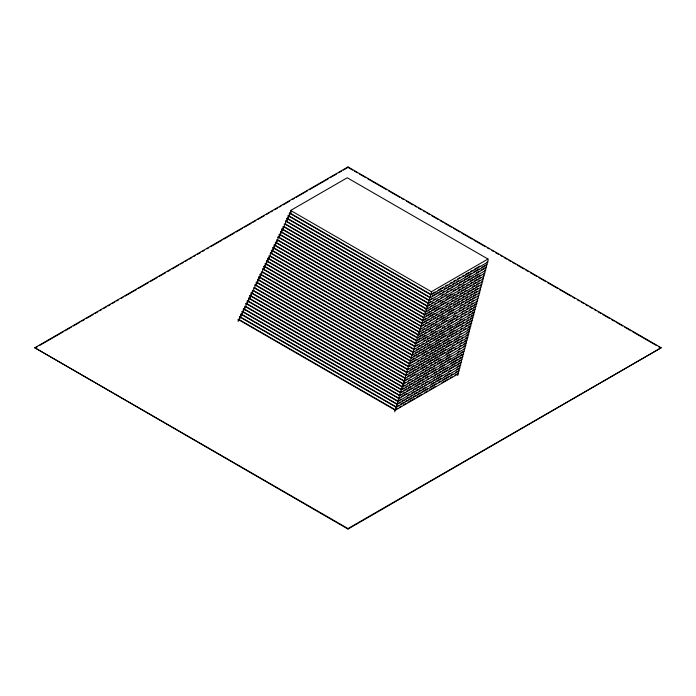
<?xml version="1.0" encoding="UTF-8"?>
<svg xmlns="http://www.w3.org/2000/svg" width="696" height="696" viewBox="0 0 696 696"><rect width="100%" height="100%" fill="white"/><g stroke="black" fill="none" stroke-linecap="round" stroke-linejoin="round"><path stroke-width="1.04" d="M34.8 347.756L348 166.927L661.2 347.756L348 529.073L34.8 347.756L348 528.577L661.2 347.756M35.74 347.704L37.619 346.617M39.507 345.529L63.014 331.957M64.893 330.87L71.479 327.068M73.358 325.98L79.944 322.178M81.823 321.1L84.651 319.464M86.53 318.376L93.116 314.583M94.995 313.496L97.814 311.86M99.693 310.781L101.581 309.694M103.46 308.606L106.279 306.98M108.158 305.892L110.046 304.805M111.925 303.717L114.744 302.09M116.624 301.003L118.511 299.915M121.33 298.288L123.209 297.201M125.089 296.113L136.381 289.597M138.26 288.518L148.605 282.541M150.484 281.454L157.07 277.652M158.949 276.564L165.535 272.771M167.414 271.684L170.242 270.048M172.121 268.969L178.707 265.167M180.586 264.08L183.405 262.453M185.284 261.365L187.172 260.278M189.051 259.19L191.87 257.564M193.749 256.476L195.628 255.389M197.516 254.301L200.335 252.674M202.214 251.587L204.093 250.499M206.921 248.872L208.8 247.785M210.679 246.706L221.972 240.19M223.851 239.102L234.195 233.125M236.075 232.038L242.66 228.236M244.54 227.157L251.125 223.355M253.005 222.268L255.823 220.641M257.711 219.553L264.289 215.751M266.176 214.664L268.995 213.037M270.875 211.949L272.754 210.862M274.642 209.774L277.46 208.148M279.34 207.06L281.219 205.972M283.107 204.894L289.684 201.092M292.511 199.456L294.391 198.377M296.27 197.29L307.554 190.774M309.442 189.686L328.251 178.829M330.13 177.741L336.716 173.939M338.595 172.852L341.414 171.225M343.293 170.137L348 167.423L352.707 170.137M290.632 210.462L347.243 177.776L487.992 259.043L487.992 261.992L431.389 294.669L290.632 213.411L290.632 210.462L431.389 291.72L487.992 259.043M487.243 261.827L487.243 264.776L430.493 297.549L289.371 216.073L289.371 213.124L291.233 212.045M481.832 267.316L486.495 264.619L486.495 267.569L429.589 300.42L288.1 218.735L288.1 215.786L289.971 214.707M481.067 270.109L485.747 267.412L485.747 270.361L428.692 303.299L286.839 221.398L286.839 218.448L288.709 217.369M484.999 270.196L484.999 273.145L427.796 306.17L285.569 224.06L285.569 221.111L287.448 220.023M482.754 278.574L482.754 281.523L425.108 314.801L281.767 232.046L281.767 229.097L283.629 228.018M482.006 281.358L482.006 284.307L424.212 317.68L280.497 234.709L280.497 231.759L282.358 230.68M481.267 284.151L481.267 287.1L423.316 320.56L279.226 237.371L279.226 234.421L281.097 233.343M480.518 286.943L480.518 289.893L422.42 323.431L277.956 240.033L277.956 237.084L279.827 235.996M479.031 292.529L479.031 295.478L420.628 329.191L275.416 245.349L275.416 242.399L277.269 241.329M478.291 295.313L478.291 298.262L419.731 332.07L274.137 248.011L274.137 245.062L275.999 243.992M477.552 298.106L477.552 301.055L418.844 334.95L272.867 250.673L272.867 247.724L274.729 246.645M476.812 300.898L476.812 303.848L417.948 337.83L271.588 253.335L271.588 250.386L273.458 249.307M474.193 304.778L476.064 303.691L476.064 306.64L417.052 340.709L270.318 255.998L270.318 253.048L272.188 251.961M472.706 310.364L474.585 309.276L474.585 312.226L415.268 346.478L267.76 261.313L267.76 258.364L269.648 257.276M471.992 313.139L473.854 312.069L473.854 315.018L414.372 349.357L266.49 263.975L266.49 261.026L268.343 259.956M471.253 315.94L473.115 314.862L473.115 317.811L413.485 352.237L265.211 266.638L265.211 263.688L267.073 262.61M470.505 318.733L472.375 317.654L472.375 320.604L412.589 355.125L263.932 269.291L263.932 266.342L265.802 265.263M469.765 321.526L471.644 320.447L471.644 323.396L411.701 358.005L262.653 271.953L262.653 269.004L264.524 267.925M468.286 327.12L470.174 326.032L470.174 328.982L409.918 363.773L260.095 277.269L260.095 274.32L261.974 273.232M467.582 329.904L469.435 328.825L469.435 331.775L409.022 366.653L258.808 279.931L258.808 276.982L260.669 275.912M466.842 332.697L468.704 331.627L468.704 334.567L408.134 369.541L257.529 282.593L257.529 279.644L259.39 278.565M466.103 335.498L467.973 334.419L467.973 337.369L407.247 372.43L256.241 285.247L256.241 282.298L258.112 281.219M465.363 338.291L467.242 337.212L467.242 340.161L406.351 375.309L254.962 287.909L254.962 284.96L256.833 283.872M463.188 346.669L465.05 345.59L465.05 348.539L403.68 383.975L251.108 295.878L251.108 292.929L252.97 291.859M464.319 348.392L464.319 351.341L402.793 386.854L249.82 298.54L249.82 295.591L251.682 294.512M463.588 351.184L463.588 354.134L401.905 389.743L248.533 301.194L248.533 298.245L250.403 297.166M462.866 353.977L462.866 356.926L401.018 392.631L247.245 303.856L247.245 300.907L249.116 299.819M462.135 356.778L462.135 359.728L400.13 395.519L245.958 306.51L245.958 303.56L247.837 302.473M460.682 362.364L460.682 365.313L398.356 401.296L243.374 311.825L243.374 308.876L245.236 307.797M459.96 365.165L459.96 368.114L397.468 404.193L242.086 314.479L242.086 311.53L243.948 310.451M459.238 367.958L459.238 370.907L396.581 407.082L240.799 317.141L240.799 314.192L242.669 313.104M458.516 370.75L458.516 373.7L395.693 409.97L239.502 319.795L239.502 316.845L241.381 315.758M238.206 321.465L238.206 319.499L240.094 318.411M289.371 213.124L430.493 294.599L435.139 291.911M437.932 290.302L443.517 287.074M445.379 286.004L447.241 284.925M450.025 283.315L451.887 282.245M453.748 281.167L455.61 280.096M457.472 279.018L460.265 277.408M462.127 276.329L463.988 275.259M465.842 274.18L468.634 272.571M470.496 271.501L472.358 270.422M474.22 269.352L479.805 266.124M432.39 295.852L437.984 292.625M439.855 291.546L441.716 290.467M444.518 288.857L446.38 287.779M448.25 286.7L450.112 285.621M452.913 284.012L454.775 282.933M456.646 281.854L458.507 280.775M465.041 277.008L471.566 273.232M473.437 272.162L479.031 268.926M286.839 218.448L428.692 300.35L432.433 298.184M438.985 294.408L440.855 293.329M442.726 292.25L444.596 291.172M447.397 289.545L449.268 288.466M451.138 287.387L453.949 285.769M455.819 284.69L457.69 283.611M459.56 282.532L462.362 280.906M464.232 279.827L466.103 278.748M467.973 277.669L470.783 276.051M476.395 272.806L479.196 271.188M285.569 221.111L427.796 303.221L430.606 301.603M433.425 299.976L435.296 298.889M441.864 295.104L443.735 294.017M446.554 292.398L448.424 291.311M450.303 290.232L452.174 289.144M458.742 285.36L460.613 284.272M463.432 282.654L465.302 281.567M467.181 280.488L469.991 278.861M471.871 277.782L473.741 276.695M475.62 275.616L478.43 273.989M484.251 272.989L484.251 275.938L426.9 309.05L284.307 226.722L284.307 223.773L426.9 306.101L429.719 304.474M431.598 303.386L433.478 302.299M436.305 300.672L438.184 299.584M441.003 297.958L442.882 296.87M444.761 295.783L446.641 294.704M453.227 290.902L456.045 289.275M457.925 288.188L459.804 287.1M461.683 286.012L464.51 284.386M470.148 281.132L472.967 279.505M474.846 278.417L480.492 275.164M483.502 275.781L483.502 278.731L426.004 311.921L283.037 229.384L283.037 226.435L426.004 308.972L427.857 307.902M430.641 306.301L432.494 305.231M434.348 304.161L436.209 303.082M438.062 302.012L440.838 300.411M446.406 297.201L451.974 293.982M458.464 290.232L460.317 289.162M462.17 288.092L464.023 287.022M466.807 285.421L468.66 284.342M470.522 283.272L472.375 282.202M474.228 281.132L477.012 279.531M478.865 278.461L480.718 277.382M281.767 229.097L425.108 311.851L426.97 310.781M428.823 309.703L430.685 308.632M432.547 307.562L435.339 305.944M440.916 302.725L443.7 301.116M445.562 300.046L451.138 296.818M453 295.748L454.862 294.678M457.655 293.068L459.508 291.989M461.37 290.919L463.232 289.84M465.093 288.77L467.877 287.161M469.739 286.082L471.601 285.012M473.454 283.942L476.247 282.324M478.108 281.254L479.97 280.183M280.497 231.759L424.212 314.731L426.074 313.652M427.944 312.574L429.806 311.504M431.668 310.425L438.193 306.658M440.063 305.579L445.649 302.351M452.183 298.584L454.044 297.505M455.906 296.435L457.768 295.356M460.569 293.738L462.431 292.659M464.302 291.589L466.163 290.51M472.688 286.743L474.55 285.665M476.412 284.594L479.213 282.976M426.117 315.993L431.729 312.748M434.53 311.129L440.142 307.893M446.684 304.117L448.555 303.038M451.356 301.42L453.227 300.341M455.097 299.263L456.967 298.184M459.769 296.566L461.639 295.487M463.51 294.408L465.372 293.329M467.242 292.242L470.052 290.624M471.914 289.545L473.785 288.466M475.655 287.387L478.457 285.769M277.956 237.084L422.42 320.491L426.17 318.324M428.98 316.697L434.6 313.452M441.16 309.668L443.039 308.58M445.849 306.962L447.719 305.875M449.599 304.796L451.469 303.717M454.279 302.09L456.158 301.011M458.029 299.924L459.908 298.845M462.718 297.218L464.589 296.139M466.468 295.06L469.278 293.434M471.148 292.355L473.019 291.267M474.898 290.189L477.708 288.562M479.779 289.736L479.779 292.685L421.524 326.311L276.686 242.695L276.686 239.746L421.524 323.362L429.04 319.029M431.859 317.402L433.738 316.315M435.618 315.227L437.497 314.14M440.316 312.513L442.195 311.434M444.074 310.346L445.953 309.259M448.772 307.632L450.651 306.553M453.47 304.926L455.349 303.839M457.228 302.751L459.108 301.664M461.927 300.037L463.806 298.958M465.685 297.871L467.564 296.783M470.383 295.156L472.262 294.077M474.141 292.99L476.96 291.363M275.416 242.399L420.628 326.241L423.412 324.64M425.265 323.57L427.118 322.5M429.902 320.891L431.755 319.821M433.608 318.751L435.461 317.68M437.314 316.61L440.098 315.001M441.951 313.931L443.804 312.861M445.657 311.791L451.225 308.58M454.001 306.98L459.569 303.769M461.422 302.69L463.275 301.62M466.05 300.019L467.912 298.949M469.765 297.879L471.618 296.809M473.471 295.739L476.255 294.13M274.137 245.062L419.731 329.121L421.593 328.051M424.386 326.441L426.239 325.371M428.101 324.293L429.963 323.222M436.462 319.464L438.323 318.394M440.185 317.315L442.969 315.706M448.546 312.487L454.123 309.268M460.63 305.509L462.492 304.439M465.276 302.83L467.138 301.76M469 300.681L470.853 299.611M472.715 298.54L475.498 296.931M272.867 247.724L418.844 332.001L420.706 330.931M422.568 329.852L424.43 328.773M427.231 327.163L429.093 326.085M430.954 325.006L433.747 323.396M435.618 322.318L437.48 321.239M439.341 320.169L444.935 316.941M447.728 315.323L453.322 312.095M459.847 308.328L461.709 307.258M463.571 306.179L465.433 305.1M468.234 303.491L470.096 302.412M471.958 301.333L473.819 300.263M271.588 250.386L417.948 334.88L419.819 333.802M421.68 332.723L423.551 331.644M425.421 330.565L428.223 328.947M430.093 327.868L431.964 326.789M433.834 325.711L436.636 324.092M442.238 320.856L447.841 317.62M454.384 313.844L456.254 312.765M459.055 311.147L460.926 310.068M462.797 308.989L464.658 307.91M467.468 306.292L469.33 305.213M471.201 304.135L473.071 303.056M419.862 336.142L422.672 334.515M424.551 333.436L426.422 332.357M428.292 331.27L431.102 329.652M436.723 326.407L439.533 324.788M441.412 323.701L447.032 320.456M453.583 316.671L455.462 315.592M462.013 311.808L463.893 310.72M466.703 309.102L468.573 308.015M470.444 306.936L472.323 305.857M418.975 339.022L420.854 337.934M422.733 336.847L425.552 335.22M431.189 331.966L433.069 330.887M435.879 329.26L441.516 326.006M448.093 322.213L454.662 318.411M456.541 317.332L458.42 316.245M461.239 314.618L463.118 313.531M464.998 312.452L466.877 311.364M469.696 309.737L471.575 308.65M473.445 307.571L475.325 306.484L475.325 309.433L416.165 343.598L269.039 258.651L269.039 255.71L416.165 340.649L416.165 343.598M267.76 258.364L415.268 343.528L419.975 340.805M421.854 339.718L427.509 336.455M430.337 334.828L435.983 331.566M442.578 327.764L444.457 326.676M447.284 325.041L449.164 323.953M451.052 322.866L452.931 321.778M455.758 320.151L457.637 319.064M460.465 317.428L462.344 316.341M464.232 315.253L466.111 314.166M468.939 312.539L470.827 311.451M266.49 261.026L414.372 346.408L417.165 344.798M423.664 341.04L425.526 339.97M427.387 338.9L429.241 337.821M432.033 336.212L433.886 335.141M435.748 334.071L437.61 332.993M439.463 331.922L442.256 330.313M444.109 329.243L445.971 328.164M447.832 327.094L450.617 325.484M459.908 320.116L461.77 319.046M468.277 315.288L470.131 314.218M265.211 263.688L413.485 349.288L415.347 348.217M418.139 346.599L420.001 345.52M421.872 344.45L423.733 343.372M426.526 341.762L428.388 340.683M430.25 339.605L433.051 337.995M434.913 336.916L436.775 335.846M438.637 334.767L445.162 331M447.023 329.921L452.618 326.694M455.41 325.084L461.004 321.856M462.866 320.778L464.728 319.708M467.521 318.089L469.382 317.011M263.932 266.342L412.589 352.176L414.459 351.097M416.33 350.018L419.131 348.4M420.993 347.321L422.863 346.243M424.734 345.164L427.535 343.546M429.406 342.467L431.276 341.388M433.138 340.309L435.94 338.691M437.81 337.612L439.681 336.533M441.551 335.455L444.353 333.836M449.955 330.6L451.826 329.521M453.696 328.442L460.23 324.667M462.1 323.588L463.971 322.509M466.772 320.891L468.643 319.812M262.653 269.004L411.701 355.056L413.572 353.977M415.442 352.889L417.322 351.811M419.192 350.732L422.002 349.105M423.873 348.026L425.743 346.947M427.622 345.86L430.433 344.242M436.053 340.996L438.863 339.378M440.733 338.291L446.353 335.046M449.164 333.428L454.784 330.182M461.335 326.398L463.214 325.319M466.024 323.692L467.895 322.613M413.624 356.317L416.443 354.69M418.322 353.603L420.193 352.515M422.072 351.436L424.891 349.81M426.77 348.722L433.347 344.929M435.217 343.841L440.855 340.588M447.432 336.794L454.001 333.001M455.88 331.914L457.759 330.835M460.578 329.208L462.457 328.12M465.267 326.494L467.147 325.406M469.026 324.327L470.905 323.24L470.905 326.189L410.805 360.885L261.374 274.615L261.374 271.666L410.805 357.935L410.805 360.885M412.737 359.197L414.625 358.109M416.504 357.022L419.331 355.386M421.21 354.299L426.865 351.036M429.684 349.409L440.046 343.433M442.865 341.797L448.52 338.534M451.339 336.907L453.227 335.82M455.106 334.733L456.985 333.645M459.812 332.018L461.7 330.931M463.579 329.843L465.459 328.756M258.808 276.982L409.022 363.704L416.46 359.414M422.968 355.656L424.821 354.586M426.683 353.516L428.545 352.437M431.329 350.827L433.19 349.757M435.043 348.679L436.905 347.608M438.767 346.538L441.551 344.929M443.413 343.85L445.275 342.78M447.128 341.71L449.921 340.1M459.212 334.733L461.074 333.662M257.529 279.644L408.134 366.592L410.927 364.982M417.452 361.215L419.314 360.137M421.176 359.058L423.046 357.988M425.839 356.369L427.701 355.291M429.562 354.22L432.364 352.602M434.226 351.532L436.087 350.453M437.949 349.375L440.751 347.765M442.613 346.686L444.474 345.608M446.336 344.537L451.93 341.31M454.723 339.691L460.317 336.464M256.241 282.298L407.247 369.48L409.109 368.401M411.91 366.783L413.781 365.704M416.582 364.086L418.453 363.007M420.323 361.929L422.194 360.85M424.055 359.771L426.865 358.153M428.727 357.074L430.598 355.995M432.468 354.916L435.27 353.298M437.14 352.22L439.011 351.141M440.873 350.062L443.683 348.444M445.544 347.365L451.156 344.129M453.957 342.51L459.56 339.274M461.431 338.195L463.301 337.116M254.962 284.96L406.351 372.36L408.23 371.281M410.101 370.202L412.911 368.575M414.781 367.497L416.66 366.418M418.531 365.33L421.341 363.712M423.212 362.625L425.091 361.546M426.961 360.467L429.771 358.84M431.642 357.761L438.202 353.977M440.072 352.898L445.692 349.653M452.252 345.86L454.123 344.781M456.933 343.163L458.812 342.075M460.682 340.996L462.553 339.918M464.632 341.092L466.511 340.005L466.511 342.954L405.464 378.198L253.675 290.563L253.675 287.613L405.464 375.248L407.343 374.161M409.222 373.082L411.101 371.995M412.98 370.907L415.79 369.28M417.67 368.201L419.549 367.114M421.428 366.035L424.247 364.408M426.126 363.321L432.695 359.527M434.574 358.44L437.392 356.813M439.272 355.726L444.909 352.472M447.728 350.854L453.357 347.6M459.934 343.798L461.813 342.719M407.395 376.501L410.222 374.874M412.11 373.787L413.99 372.699M415.869 371.612L418.696 369.985M420.584 368.897L426.23 365.635M429.058 363.999L431.877 362.372M433.765 361.285L439.411 358.022M446.005 354.212L452.591 350.41M454.479 349.322L456.358 348.235M459.186 346.608L461.065 345.52M463.893 343.885L465.781 342.797L465.781 345.747L404.576 381.086L252.396 293.225L252.396 290.275L404.576 378.137L404.576 381.086M251.108 292.929L403.68 381.025L407.404 378.876M410.196 377.267L415.773 374.048M422.281 370.289L424.142 369.211M425.995 368.14L427.857 367.062M430.65 365.452L432.503 364.382M434.365 363.312L436.227 362.233M438.089 361.163L440.873 359.554M446.449 356.326L449.242 354.716M458.542 349.349L460.395 348.278M249.82 295.591L402.793 383.905L405.594 382.295M408.387 380.677L410.249 379.607M416.774 375.84L418.644 374.761M420.506 373.682L423.307 372.073M425.169 370.994L427.031 369.915M428.893 368.837L431.694 367.227M433.556 366.148L435.418 365.069M437.288 363.999L443.813 360.232M445.675 359.153L451.269 355.926M457.794 352.159L459.656 351.08M248.533 298.245L401.905 386.793L404.707 385.175M407.517 383.557L409.387 382.478M411.249 381.399L413.12 380.32M414.99 379.242L417.791 377.624M419.662 376.545L421.532 375.466M423.403 374.387L426.204 372.769M428.075 371.69L429.945 370.611M431.816 369.532L434.617 367.914M440.229 364.678L443.03 363.051M444.901 361.972L450.503 358.736M457.046 354.96L458.916 353.881M460.787 352.802L462.657 351.724M247.245 300.907L401.018 389.682L403.828 388.064M405.707 386.976L407.578 385.897M409.448 384.818L412.267 383.191M414.137 382.113L416.008 381.025M417.887 379.946L420.697 378.32M422.568 377.241L429.127 373.456M431.007 372.369L436.627 369.124M439.437 367.505L445.057 364.26M447.867 362.633L449.747 361.555M451.617 360.467L458.177 356.683M460.047 355.604L461.927 354.516M245.958 303.56L400.13 392.57L402.01 391.491M403.889 390.404L406.708 388.777M408.587 387.689L410.466 386.611M412.345 385.523L415.164 383.896M417.043 382.809L423.62 379.015M425.5 377.928L428.318 376.301M433.947 373.047L436.766 371.42M438.645 370.333L444.283 367.079M450.86 363.286L457.437 359.484M459.317 358.405L461.196 357.318M461.413 359.571L461.413 362.52L399.243 398.408L244.67 309.163L244.67 306.223L399.243 395.459L401.096 394.388M402.958 393.318L404.811 392.248M406.664 391.178L412.232 387.959M415.016 386.358L420.584 383.139M422.437 382.069L424.299 380.999M427.083 379.39L428.936 378.32M430.789 377.249L432.642 376.179M434.504 375.109L437.288 373.5M439.141 372.43L440.994 371.36M442.856 370.281L448.415 367.07M451.199 365.461L456.767 362.251M458.629 361.18L460.482 360.102M401.148 396.737L406.725 393.518M413.241 389.76L415.103 388.681M416.965 387.611L418.818 386.532M421.611 384.923L423.473 383.853M425.334 382.774L427.196 381.704M433.704 377.945L435.565 376.867M437.427 375.796L440.22 374.178M442.082 373.108L447.658 369.889M449.52 368.81L456.037 365.052M457.89 363.973L459.752 362.903M242.086 311.53L397.468 401.244L401.2 399.086M407.725 395.319L409.596 394.24M411.458 393.162L414.259 391.552M416.121 390.473L417.991 389.395M419.853 388.316L422.655 386.698M424.517 385.627L426.378 384.549M428.249 383.47L431.05 381.852M432.912 380.782L434.774 379.703M436.644 378.624L442.238 375.396M448.763 371.62L450.634 370.55M457.159 366.775L459.029 365.704M240.799 314.192L396.581 404.132L400.322 401.975M402.192 400.887L404.063 399.808M405.933 398.73L408.735 397.111M410.605 396.033L412.476 394.954M414.346 393.875L417.156 392.257M419.027 391.169L420.897 390.091M422.768 389.012L425.569 387.394M431.181 384.157L433.991 382.539M435.861 381.452L441.464 378.215M444.274 376.597L449.886 373.361M456.428 369.576L458.299 368.497M239.502 316.845L395.693 407.021L398.512 405.394M400.383 404.315L403.193 402.688M405.072 401.609L406.942 400.522M408.822 399.443L411.632 397.816M413.511 396.737L415.381 395.65M417.261 394.571L420.071 392.944M421.95 391.865L427.57 388.62M430.389 386.993L436.009 383.748M438.828 382.121L440.699 381.043M442.578 379.955L449.137 376.171M451.008 375.083L452.887 374.004M455.697 372.377L457.577 371.299M238.206 319.499L394.806 409.909L397.634 408.282M399.513 407.195L401.392 406.116M403.271 405.029L406.09 403.402M407.969 402.314L414.546 398.512M416.434 397.433L422.072 394.171M424.891 392.544L427.709 390.917M429.589 389.83L435.226 386.576M441.812 382.774L448.389 378.981M450.268 377.893L452.148 376.806M454.967 375.179L456.854 374.091M354.586 171.225L357.405 172.852M359.284 173.939L365.87 177.741M367.749 178.829L386.558 189.686M388.446 190.774L399.73 197.29M401.609 198.377L403.489 199.456M406.316 201.092L412.893 204.894M414.781 205.972L416.66 207.06M418.54 208.148L421.358 209.774M423.246 210.862L425.125 211.949M427.005 213.037L429.824 214.664M431.711 215.751L438.289 219.553M440.176 220.641L442.995 222.268M444.875 223.355L451.46 227.157M453.34 228.236L459.925 232.038M461.805 233.125L472.149 239.102M474.028 240.19L485.321 246.706M487.2 247.785L489.079 248.872M491.907 250.499L493.786 251.587M495.665 252.674L498.484 254.301M500.372 255.389L502.251 256.476M504.13 257.564L506.949 259.19M508.828 260.278L510.716 261.365M512.595 262.453L515.414 264.08M517.293 265.167L523.879 268.969M525.758 270.048L528.586 271.684M530.465 272.771L537.051 276.564M538.93 277.652L545.516 281.454M547.395 282.541L557.74 288.518M559.619 289.597L570.911 296.113M572.791 297.201L574.67 298.288M577.489 299.915L579.377 301.003M581.256 302.09L584.075 303.717M585.954 304.805L587.842 305.892M589.721 306.98L592.54 308.606M594.419 309.694L596.307 310.781M598.186 311.86L601.005 313.496M602.884 314.583L609.47 318.376M611.349 319.464L614.177 321.1M616.056 322.178L622.642 325.98M624.521 327.068L631.107 330.87M632.986 331.957L656.493 345.529M658.381 346.617L660.26 347.704M288.1 215.786L429.589 297.47L429.589 300.42M279.226 234.421L423.316 317.611L423.316 320.56M270.318 253.048L417.052 337.76L417.052 340.709M260.095 274.32L409.918 360.824L409.918 363.773M243.374 308.876L398.356 398.347L398.356 401.296M457.794 373.552L457.794 375.518M431.389 291.72L431.389 294.669M430.493 294.599L430.493 297.549M428.692 300.35L428.692 303.299M427.796 303.221L427.796 306.17M426.9 306.101L426.9 309.05M426.004 308.972L426.004 311.921M425.108 311.851L425.108 314.801M424.212 314.731L424.212 317.68M422.42 320.491L422.42 323.431M421.524 323.362L421.524 326.311M420.628 326.241L420.628 329.191M419.731 329.121L419.731 332.07M418.844 332.001L418.844 334.95M417.948 334.88L417.948 337.83M415.268 343.528L415.268 346.478M414.372 346.408L414.372 349.357M413.485 349.288L413.485 352.237M412.589 352.176L412.589 355.125M411.701 355.056L411.701 358.005M409.022 363.704L409.022 366.653M408.134 366.592L408.134 369.541M407.247 369.48L407.247 372.43M406.351 372.36L406.351 375.309M405.464 375.248L405.464 378.198M403.68 381.025L403.68 383.975M402.793 383.905L402.793 386.854M401.905 386.793L401.905 389.743M401.018 389.682L401.018 392.631M400.13 392.57L400.13 395.519M399.243 395.459L399.243 398.408M397.468 401.244L397.468 404.193M396.581 404.132L396.581 407.082M395.693 407.021L395.693 409.97M394.806 409.909L394.806 411.875M348 166.927L348 167.423M348 528.577L348 529.073"/></g></svg>
